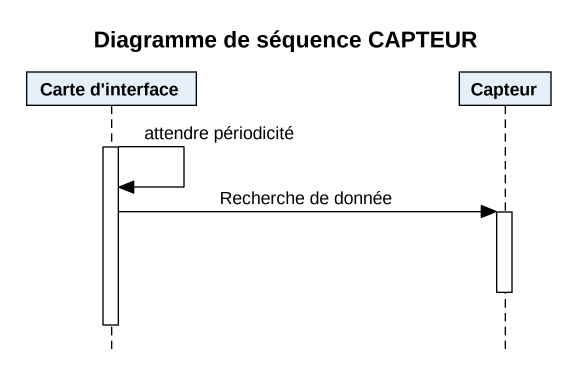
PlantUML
@startuml
title Diagramme de séquence CAPTEUR
hide footbox
participant "Carte d'interface" as Carte_d_interface
participant Capteur

activate Carte_d_interface
Carte_d_interface -> Carte_d_interface : attendre périodicité
Carte_d_interface -> Capteur : Recherche de donnée
activate Capteur
deactivate Capteur
deactivate Carte_d_interface
@enduml
